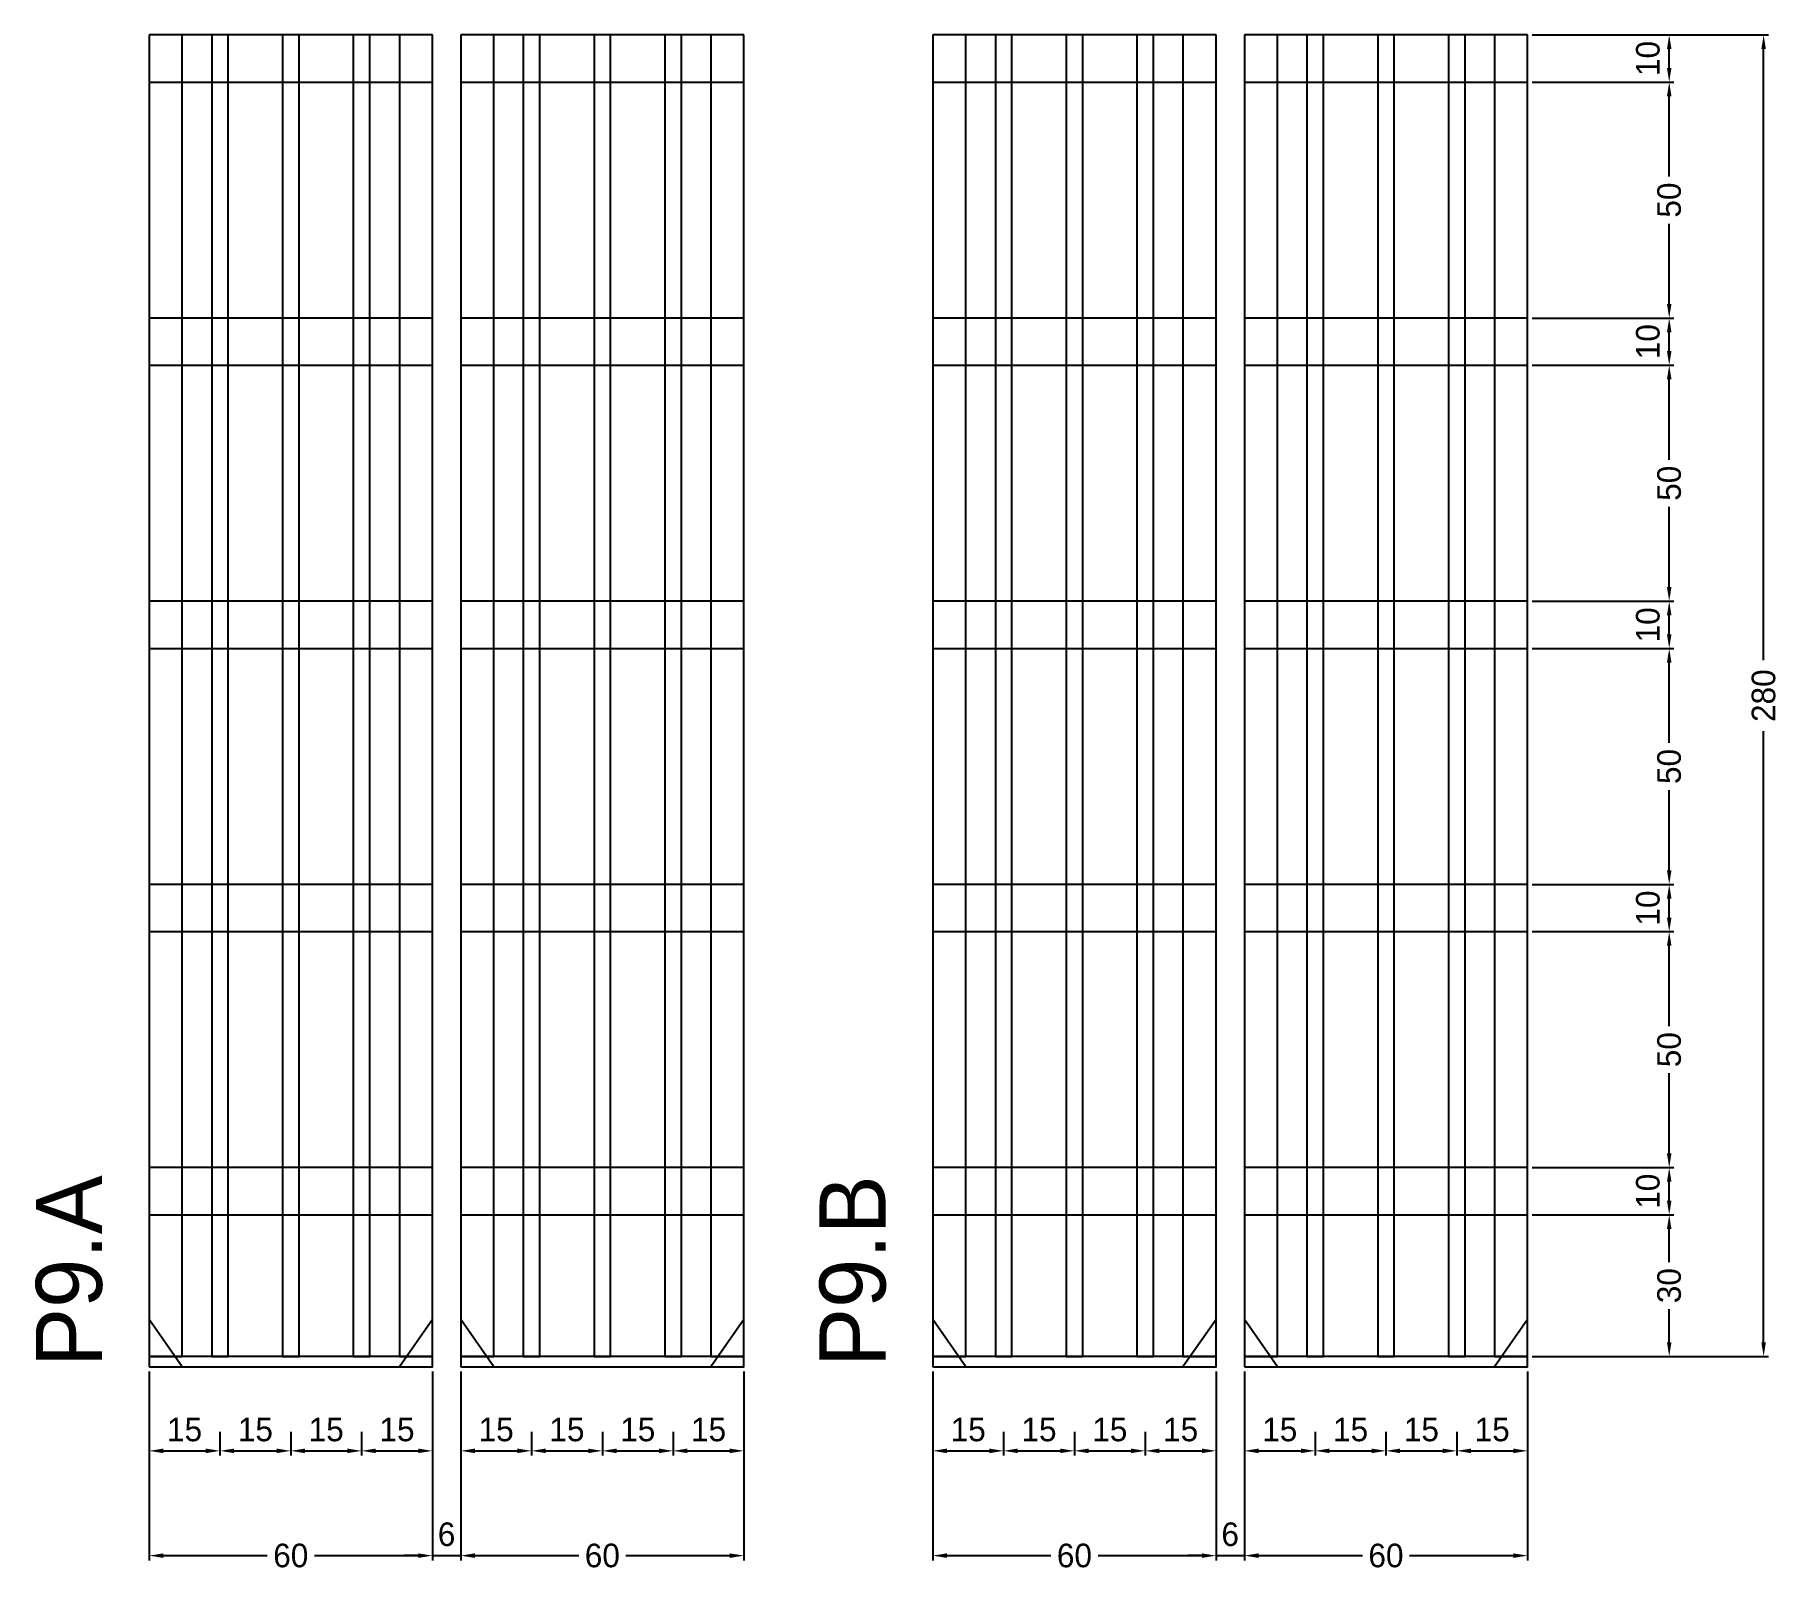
# Model space of a CAD drawing. Header units: centimetres. Extents: x -24 to 345, y -43 to 282.
import ezdxf

# ---------------------------------------------------------------- set-up
doc = ezdxf.new("R2010")
doc.units = ezdxf.units.CM
for name, color, linetype in [('COTA', 241, 'Continuous'), ('NOMENCLATURA', 7, 'Continuous'), ('SARR_2.2x10', 60, 'Continuous'), ('SARR_2.2x7', 40, 'Continuous'), ('SARR_3.5x7', 81, 'Continuous')]:
    doc.layers.add(name, color=color, linetype=linetype)
doc.dimstyles.new('PAINEL-NOVA', dxfattribs={"dimtxt": 5, "dimasz": 3, "dimexe": 1, "dimexo": 1, "dimgap": 1, "dimtad": 1, "dimcen": 2.5, "dimazin": 3, "dimtfac": 1, "dimtmove": 0, "dimatfit": 3})

# ---------------------------------------------------------------- blocks, each defined once
blk = doc.blocks.new('_CLOSEDFILLED')
at = {"color": 0, "linetype": 'BYBLOCK'}
blk.add_solid([(-1, 0.16), (0, 0), (-1, -0.16)], dxfattribs=at)
blk = doc.blocks.new('*D1')
for p, q in [((0, -13.8), (0, -18.8)), ((15, -13.8), (15, -18.8)), ((3, -17.8), (12, -17.8))]:
    blk.add_line(p, q)
at = {"layer": 'Defpoints'}
for p in [(0, -12.8), (15, -12.8), (0, -17.8)]:
    blk.add_point(p, dxfattribs=at)
at = {"layer": 'COTA', "xscale": 3, "yscale": 3, "rotation": 180}
blk.add_blockref('_CLOSEDFILLED', (0, -17.8), dxfattribs=at)
at = {"layer": 'COTA', "xscale": 3, "yscale": 3}
blk.add_blockref('_CLOSEDFILLED', (15, -17.8), dxfattribs=at)
at = {"layer": 'COTA', "insert": (7.5, -13.3), "char_height": 5, "attachment_point": 5}
blk.add_mtext('15', dxfattribs=at)
blk = doc.blocks.new('*D2')
for p, q in [((15, -13.8), (15, -18.8)), ((30, -13.8), (30, -18.8)), ((18, -17.8), (27, -17.8))]:
    blk.add_line(p, q)
at = {"layer": 'Defpoints'}
for p in [(15, -12.8), (30, -12.8), (15, -17.8)]:
    blk.add_point(p, dxfattribs=at)
at = {"layer": 'COTA', "xscale": 3, "yscale": 3, "rotation": 180}
blk.add_blockref('_CLOSEDFILLED', (15, -17.8), dxfattribs=at)
at = {"layer": 'COTA', "xscale": 3, "yscale": 3}
blk.add_blockref('_CLOSEDFILLED', (30, -17.8), dxfattribs=at)
at = {"layer": 'COTA', "insert": (22.5, -13.3), "char_height": 5, "attachment_point": 5}
blk.add_mtext('15', dxfattribs=at)
blk = doc.blocks.new('*D3')
for p, q in [((30, -13.8), (30, -18.8)), ((45, -13.8), (45, -18.8)), ((33, -17.8), (42, -17.8))]:
    blk.add_line(p, q)
at = {"layer": 'Defpoints'}
for p in [(30, -12.8), (45, -12.8), (30, -17.8)]:
    blk.add_point(p, dxfattribs=at)
at = {"layer": 'COTA', "xscale": 3, "yscale": 3, "rotation": 180}
blk.add_blockref('_CLOSEDFILLED', (30, -17.8), dxfattribs=at)
at = {"layer": 'COTA', "xscale": 3, "yscale": 3}
blk.add_blockref('_CLOSEDFILLED', (45, -17.8), dxfattribs=at)
at = {"layer": 'COTA', "insert": (37.5, -13.3), "char_height": 5, "attachment_point": 5}
blk.add_mtext('15', dxfattribs=at)
blk = doc.blocks.new('*D4')
for p, q in [((45, -13.8), (45, -18.8)), ((60, -13.8), (60, -18.8)), ((48, -17.8), (57, -17.8))]:
    blk.add_line(p, q)
at = {"layer": 'Defpoints'}
for p in [(45, -12.8), (60, -12.8), (45, -17.8)]:
    blk.add_point(p, dxfattribs=at)
at = {"layer": 'COTA', "xscale": 3, "yscale": 3, "rotation": 180}
blk.add_blockref('_CLOSEDFILLED', (45, -17.8), dxfattribs=at)
at = {"layer": 'COTA', "xscale": 3, "yscale": 3}
blk.add_blockref('_CLOSEDFILLED', (60, -17.8), dxfattribs=at)
at = {"layer": 'COTA', "insert": (52.5, -13.3), "char_height": 5, "attachment_point": 5}
blk.add_mtext('15', dxfattribs=at)
blk = doc.blocks.new('*D5')
for p, q in [((0, -1), (0, -41)), ((60, -1), (60, -41)), ((3, -40), (25, -40)), ((35, -40), (57, -40))]:
    blk.add_line(p, q)
at = {"layer": 'Defpoints'}
for p in [(0, 0), (60, 0), (0, -40)]:
    blk.add_point(p, dxfattribs=at)
at = {"layer": 'COTA', "xscale": 3, "yscale": 3, "rotation": 180}
blk.add_blockref('_CLOSEDFILLED', (0, -40), dxfattribs=at)
at = {"layer": 'COTA', "xscale": 3, "yscale": 3}
blk.add_blockref('_CLOSEDFILLED', (60, -40), dxfattribs=at)
at = {"layer": 'COTA', "insert": (30, -40), "char_height": 5, "attachment_point": 5}
blk.add_mtext('60', dxfattribs=at)
blk = doc.blocks.new('*D6')
for p, q in [((60, -1), (60, -41)), ((66, -1), (66, -41)), ((57, -40), (54, -40)), ((60, -40), (66, -40)), ((69, -40), (72, -40))]:
    blk.add_line(p, q)
at = {"layer": 'Defpoints'}
for p in [(60, 0), (66, 0), (60, -40)]:
    blk.add_point(p, dxfattribs=at)
at = {"layer": 'COTA', "xscale": 3, "yscale": 3}
blk.add_blockref('_CLOSEDFILLED', (60, -40), dxfattribs=at)
at = {"layer": 'COTA', "xscale": 3, "yscale": 3, "rotation": 180}
blk.add_blockref('_CLOSEDFILLED', (66, -40), dxfattribs=at)
at = {"layer": 'COTA', "insert": (63, -35.5), "char_height": 5, "attachment_point": 5}
blk.add_mtext('6', dxfattribs=at)
blk = doc.blocks.new('GRA-E')
at = {"layer": 'SARR_2.2x7'}
blk.add_lwpolyline([(0, 0), (7, 0), (0, 10)], close=True, dxfattribs=at)
blk = doc.blocks.new('GRA-D')
at = {"layer": 'SARR_2.2x7'}
blk.add_lwpolyline([(0, 0), (7, 0), (7, 10)], close=True, dxfattribs=at)
blk = doc.blocks.new('*D7')
for p, q in [((66, -13.8), (66, -18.8)), ((81, -13.8), (81, -18.8)), ((69, -17.8), (78, -17.8))]:
    blk.add_line(p, q)
at = {"layer": 'Defpoints'}
for p in [(66, -12.8), (81, -12.8), (66, -17.8)]:
    blk.add_point(p, dxfattribs=at)
at = {"layer": 'COTA', "xscale": 3, "yscale": 3, "rotation": 180}
blk.add_blockref('_CLOSEDFILLED', (66, -17.8), dxfattribs=at)
at = {"layer": 'COTA', "xscale": 3, "yscale": 3}
blk.add_blockref('_CLOSEDFILLED', (81, -17.8), dxfattribs=at)
at = {"layer": 'COTA', "insert": (73.5, -13.3), "char_height": 5, "attachment_point": 5}
blk.add_mtext('15', dxfattribs=at)
blk = doc.blocks.new('*D8')
for p, q in [((81, -13.8), (81, -18.8)), ((96, -13.8), (96, -18.8)), ((84, -17.8), (93, -17.8))]:
    blk.add_line(p, q)
at = {"layer": 'Defpoints'}
for p in [(81, -12.8), (96, -12.8), (81, -17.8)]:
    blk.add_point(p, dxfattribs=at)
at = {"layer": 'COTA', "xscale": 3, "yscale": 3, "rotation": 180}
blk.add_blockref('_CLOSEDFILLED', (81, -17.8), dxfattribs=at)
at = {"layer": 'COTA', "xscale": 3, "yscale": 3}
blk.add_blockref('_CLOSEDFILLED', (96, -17.8), dxfattribs=at)
at = {"layer": 'COTA', "insert": (88.5, -13.3), "char_height": 5, "attachment_point": 5}
blk.add_mtext('15', dxfattribs=at)
blk = doc.blocks.new('*D9')
for p, q in [((96, -13.8), (96, -18.8)), ((111, -13.8), (111, -18.8)), ((99, -17.8), (108, -17.8))]:
    blk.add_line(p, q)
at = {"layer": 'Defpoints'}
for p in [(96, -12.8), (111, -12.8), (96, -17.8)]:
    blk.add_point(p, dxfattribs=at)
at = {"layer": 'COTA', "xscale": 3, "yscale": 3, "rotation": 180}
blk.add_blockref('_CLOSEDFILLED', (96, -17.8), dxfattribs=at)
at = {"layer": 'COTA', "xscale": 3, "yscale": 3}
blk.add_blockref('_CLOSEDFILLED', (111, -17.8), dxfattribs=at)
at = {"layer": 'COTA', "insert": (103.5, -13.3), "char_height": 5, "attachment_point": 5}
blk.add_mtext('15', dxfattribs=at)
blk = doc.blocks.new('*D10')
for p, q in [((111, -13.8), (111, -18.8)), ((126, -13.8), (126, -18.8)), ((114, -17.8), (123, -17.8))]:
    blk.add_line(p, q)
at = {"layer": 'Defpoints'}
for p in [(111, -12.8), (126, -12.8), (111, -17.8)]:
    blk.add_point(p, dxfattribs=at)
at = {"layer": 'COTA', "xscale": 3, "yscale": 3, "rotation": 180}
blk.add_blockref('_CLOSEDFILLED', (111, -17.8), dxfattribs=at)
at = {"layer": 'COTA', "xscale": 3, "yscale": 3}
blk.add_blockref('_CLOSEDFILLED', (126, -17.8), dxfattribs=at)
at = {"layer": 'COTA', "insert": (118.5, -13.3), "char_height": 5, "attachment_point": 5}
blk.add_mtext('15', dxfattribs=at)
blk = doc.blocks.new('*D11')
for p, q in [((66, -1), (66, -41)), ((126, -1), (126, -41)), ((69, -40), (91, -40)), ((101, -40), (123, -40))]:
    blk.add_line(p, q)
at = {"layer": 'Defpoints'}
for p in [(66, 0), (126, 0), (66, -40)]:
    blk.add_point(p, dxfattribs=at)
at = {"layer": 'COTA', "xscale": 3, "yscale": 3, "rotation": 180}
blk.add_blockref('_CLOSEDFILLED', (66, -40), dxfattribs=at)
at = {"layer": 'COTA', "xscale": 3, "yscale": 3}
blk.add_blockref('_CLOSEDFILLED', (126, -40), dxfattribs=at)
at = {"layer": 'COTA', "insert": (96, -40), "char_height": 5, "attachment_point": 5}
blk.add_mtext('60', dxfattribs=at)
blk = doc.blocks.new('*D12')
for p, q in [((166, -13.8), (166, -18.8)), ((181, -13.8), (181, -18.8)), ((169, -17.8), (178, -17.8))]:
    blk.add_line(p, q)
at = {"layer": 'Defpoints'}
for p in [(166, -12.8), (181, -12.8), (166, -17.8)]:
    blk.add_point(p, dxfattribs=at)
at = {"layer": 'COTA', "xscale": 3, "yscale": 3, "rotation": 180}
blk.add_blockref('_CLOSEDFILLED', (166, -17.8), dxfattribs=at)
at = {"layer": 'COTA', "xscale": 3, "yscale": 3}
blk.add_blockref('_CLOSEDFILLED', (181, -17.8), dxfattribs=at)
at = {"layer": 'COTA', "insert": (173.5, -13.3), "char_height": 5, "attachment_point": 5}
blk.add_mtext('15', dxfattribs=at)
blk = doc.blocks.new('*D13')
for p, q in [((181, -13.8), (181, -18.8)), ((196, -13.8), (196, -18.8)), ((184, -17.8), (193, -17.8))]:
    blk.add_line(p, q)
at = {"layer": 'Defpoints'}
for p in [(181, -12.8), (196, -12.8), (181, -17.8)]:
    blk.add_point(p, dxfattribs=at)
at = {"layer": 'COTA', "xscale": 3, "yscale": 3, "rotation": 180}
blk.add_blockref('_CLOSEDFILLED', (181, -17.8), dxfattribs=at)
at = {"layer": 'COTA', "xscale": 3, "yscale": 3}
blk.add_blockref('_CLOSEDFILLED', (196, -17.8), dxfattribs=at)
at = {"layer": 'COTA', "insert": (188.5, -13.3), "char_height": 5, "attachment_point": 5}
blk.add_mtext('15', dxfattribs=at)
blk = doc.blocks.new('*D14')
for p, q in [((196, -13.8), (196, -18.8)), ((211, -13.8), (211, -18.8)), ((199, -17.8), (208, -17.8))]:
    blk.add_line(p, q)
at = {"layer": 'Defpoints'}
for p in [(196, -12.8), (211, -12.8), (196, -17.8)]:
    blk.add_point(p, dxfattribs=at)
at = {"layer": 'COTA', "xscale": 3, "yscale": 3, "rotation": 180}
blk.add_blockref('_CLOSEDFILLED', (196, -17.8), dxfattribs=at)
at = {"layer": 'COTA', "xscale": 3, "yscale": 3}
blk.add_blockref('_CLOSEDFILLED', (211, -17.8), dxfattribs=at)
at = {"layer": 'COTA', "insert": (203.5, -13.3), "char_height": 5, "attachment_point": 5}
blk.add_mtext('15', dxfattribs=at)
blk = doc.blocks.new('*D15')
for p, q in [((211, -13.8), (211, -18.8)), ((226, -13.8), (226, -18.8)), ((214, -17.8), (223, -17.8))]:
    blk.add_line(p, q)
at = {"layer": 'Defpoints'}
for p in [(211, -12.8), (226, -12.8), (211, -17.8)]:
    blk.add_point(p, dxfattribs=at)
at = {"layer": 'COTA', "xscale": 3, "yscale": 3, "rotation": 180}
blk.add_blockref('_CLOSEDFILLED', (211, -17.8), dxfattribs=at)
at = {"layer": 'COTA', "xscale": 3, "yscale": 3}
blk.add_blockref('_CLOSEDFILLED', (226, -17.8), dxfattribs=at)
at = {"layer": 'COTA', "insert": (218.5, -13.3), "char_height": 5, "attachment_point": 5}
blk.add_mtext('15', dxfattribs=at)
blk = doc.blocks.new('*D16')
for p, q in [((166, -1), (166, -41)), ((226, -1), (226, -41)), ((169, -40), (191, -40)), ((201, -40), (223, -40))]:
    blk.add_line(p, q)
at = {"layer": 'Defpoints'}
for p in [(166, 0), (226, 0), (166, -40)]:
    blk.add_point(p, dxfattribs=at)
at = {"layer": 'COTA', "xscale": 3, "yscale": 3, "rotation": 180}
blk.add_blockref('_CLOSEDFILLED', (166, -40), dxfattribs=at)
at = {"layer": 'COTA', "xscale": 3, "yscale": 3}
blk.add_blockref('_CLOSEDFILLED', (226, -40), dxfattribs=at)
at = {"layer": 'COTA', "insert": (196, -40), "char_height": 5, "attachment_point": 5}
blk.add_mtext('60', dxfattribs=at)
blk = doc.blocks.new('*D17')
for p, q in [((226, -1), (226, -41)), ((232, -1), (232, -41)), ((223, -40), (220, -40)), ((226, -40), (232, -40)), ((235, -40), (238, -40))]:
    blk.add_line(p, q)
at = {"layer": 'Defpoints'}
for p in [(226, 0), (232, 0), (226, -40)]:
    blk.add_point(p, dxfattribs=at)
at = {"layer": 'COTA', "xscale": 3, "yscale": 3}
blk.add_blockref('_CLOSEDFILLED', (226, -40), dxfattribs=at)
at = {"layer": 'COTA', "xscale": 3, "yscale": 3, "rotation": 180}
blk.add_blockref('_CLOSEDFILLED', (232, -40), dxfattribs=at)
at = {"layer": 'COTA', "insert": (229, -35.5), "char_height": 5, "attachment_point": 5}
blk.add_mtext('6', dxfattribs=at)
blk = doc.blocks.new('*D18')
for p, q in [((232, -13.8), (232, -18.8)), ((247, -13.8), (247, -18.8)), ((235, -17.8), (244, -17.8))]:
    blk.add_line(p, q)
at = {"layer": 'Defpoints'}
for p in [(232, -12.8), (247, -12.8), (232, -17.8)]:
    blk.add_point(p, dxfattribs=at)
at = {"layer": 'COTA', "xscale": 3, "yscale": 3, "rotation": 180}
blk.add_blockref('_CLOSEDFILLED', (232, -17.8), dxfattribs=at)
at = {"layer": 'COTA', "xscale": 3, "yscale": 3}
blk.add_blockref('_CLOSEDFILLED', (247, -17.8), dxfattribs=at)
at = {"layer": 'COTA', "insert": (239.5, -13.3), "char_height": 5, "attachment_point": 5}
blk.add_mtext('15', dxfattribs=at)
blk = doc.blocks.new('*D19')
for p, q in [((247, -13.8), (247, -18.8)), ((262, -13.8), (262, -18.8)), ((250, -17.8), (259, -17.8))]:
    blk.add_line(p, q)
at = {"layer": 'Defpoints'}
for p in [(247, -12.8), (262, -12.8), (247, -17.8)]:
    blk.add_point(p, dxfattribs=at)
at = {"layer": 'COTA', "xscale": 3, "yscale": 3, "rotation": 180}
blk.add_blockref('_CLOSEDFILLED', (247, -17.8), dxfattribs=at)
at = {"layer": 'COTA', "xscale": 3, "yscale": 3}
blk.add_blockref('_CLOSEDFILLED', (262, -17.8), dxfattribs=at)
at = {"layer": 'COTA', "insert": (254.5, -13.3), "char_height": 5, "attachment_point": 5}
blk.add_mtext('15', dxfattribs=at)
blk = doc.blocks.new('*D20')
for p, q in [((262, -13.8), (262, -18.8)), ((277, -13.8), (277, -18.8)), ((265, -17.8), (274, -17.8))]:
    blk.add_line(p, q)
at = {"layer": 'Defpoints'}
for p in [(262, -12.8), (277, -12.8), (262, -17.8)]:
    blk.add_point(p, dxfattribs=at)
at = {"layer": 'COTA', "xscale": 3, "yscale": 3, "rotation": 180}
blk.add_blockref('_CLOSEDFILLED', (262, -17.8), dxfattribs=at)
at = {"layer": 'COTA', "xscale": 3, "yscale": 3}
blk.add_blockref('_CLOSEDFILLED', (277, -17.8), dxfattribs=at)
at = {"layer": 'COTA', "insert": (269.5, -13.3), "char_height": 5, "attachment_point": 5}
blk.add_mtext('15', dxfattribs=at)
blk = doc.blocks.new('*D21')
for p, q in [((277, -13.8), (277, -18.8)), ((292, -13.8), (292, -18.8)), ((280, -17.8), (289, -17.8))]:
    blk.add_line(p, q)
at = {"layer": 'Defpoints'}
for p in [(277, -12.8), (292, -12.8), (277, -17.8)]:
    blk.add_point(p, dxfattribs=at)
at = {"layer": 'COTA', "xscale": 3, "yscale": 3, "rotation": 180}
blk.add_blockref('_CLOSEDFILLED', (277, -17.8), dxfattribs=at)
at = {"layer": 'COTA', "xscale": 3, "yscale": 3}
blk.add_blockref('_CLOSEDFILLED', (292, -17.8), dxfattribs=at)
at = {"layer": 'COTA', "insert": (284.5, -13.3), "char_height": 5, "attachment_point": 5}
blk.add_mtext('15', dxfattribs=at)
blk = doc.blocks.new('*D22')
for p, q in [((232, -1), (232, -41)), ((292, -1), (292, -41)), ((235, -40), (257, -40)), ((267, -40), (289, -40))]:
    blk.add_line(p, q)
at = {"layer": 'Defpoints'}
for p in [(232, 0), (292, 0), (232, -40)]:
    blk.add_point(p, dxfattribs=at)
at = {"layer": 'COTA', "xscale": 3, "yscale": 3, "rotation": 180}
blk.add_blockref('_CLOSEDFILLED', (232, -40), dxfattribs=at)
at = {"layer": 'COTA', "xscale": 3, "yscale": 3}
blk.add_blockref('_CLOSEDFILLED', (292, -40), dxfattribs=at)
at = {"layer": 'COTA', "insert": (262, -40), "char_height": 5, "attachment_point": 5}
blk.add_mtext('60', dxfattribs=at)
blk = doc.blocks.new('*D23')
for p, q in [((293, 282.2), (343, 282.2)), ((342, 149.7), (342, 279.2)), ((342, 5.2), (342, 134.7)), ((293, 2.2), (343, 2.2))]:
    blk.add_line(p, q)
at = {"layer": 'Defpoints'}
for p in [(292, 282.2), (292, 2.2), (342, 2.2)]:
    blk.add_point(p, dxfattribs=at)
at = {"layer": 'COTA', "xscale": 3, "yscale": 3}
for p, rotation in [((342, 282.2), 90), ((342, 2.2), 270)]:
    blk.add_blockref('_CLOSEDFILLED', p, dxfattribs=dict(at, rotation=rotation))
at = {"layer": 'COTA', "insert": (342, 142.2), "char_height": 5, "attachment_point": 5, "rotation": 90}
blk.add_mtext('280', dxfattribs=at)
blk = doc.blocks.new('*D24')
for p, q in [((293, 32.2), (323, 32.2)), ((322, 22.2), (322, 29.2)), ((322, 5.2), (322, 12.2)), ((293, 2.2), (323, 2.2))]:
    blk.add_line(p, q)
at = {"layer": 'Defpoints'}
for p in [(292, 32.2), (292, 2.2), (322, 2.2)]:
    blk.add_point(p, dxfattribs=at)
at = {"layer": 'COTA', "xscale": 3, "yscale": 3}
for p, rotation in [((322, 32.2), 90), ((322, 2.2), 270)]:
    blk.add_blockref('_CLOSEDFILLED', p, dxfattribs=dict(at, rotation=rotation))
at = {"layer": 'COTA', "insert": (322, 17.2), "char_height": 5, "attachment_point": 5, "rotation": 90}
blk.add_mtext('30', dxfattribs=at)
blk = doc.blocks.new('*D25')
for p, q in [((293, 42.2), (323, 42.2)), ((322, 35.2), (322, 39.2)), ((293, 32.2), (323, 32.2))]:
    blk.add_line(p, q)
at = {"layer": 'Defpoints'}
for p in [(292, 42.2), (292, 32.2), (322, 32.2)]:
    blk.add_point(p, dxfattribs=at)
at = {"layer": 'COTA', "xscale": 3, "yscale": 3}
for p, rotation in [((322, 42.2), 90), ((322, 32.2), 270)]:
    blk.add_blockref('_CLOSEDFILLED', p, dxfattribs=dict(at, rotation=rotation))
at = {"layer": 'COTA', "insert": (317.5, 37.2), "char_height": 5, "attachment_point": 5, "rotation": 90}
blk.add_mtext('10', dxfattribs=at)
blk = doc.blocks.new('*D26')
for p, q in [((293, 92.2), (323, 92.2)), ((322, 72.2), (322, 89.2)), ((322, 45.2), (322, 62.2)), ((293, 42.2), (323, 42.2))]:
    blk.add_line(p, q)
at = {"layer": 'Defpoints'}
for p in [(292, 92.2), (292, 42.2), (322, 42.2)]:
    blk.add_point(p, dxfattribs=at)
at = {"layer": 'COTA', "xscale": 3, "yscale": 3}
for p, rotation in [((322, 92.2), 90), ((322, 42.2), 270)]:
    blk.add_blockref('_CLOSEDFILLED', p, dxfattribs=dict(at, rotation=rotation))
at = {"layer": 'COTA', "insert": (322, 67.2), "char_height": 5, "attachment_point": 5, "rotation": 90}
blk.add_mtext('50', dxfattribs=at)
blk = doc.blocks.new('*D27')
for p, q in [((293, 102.2), (323, 102.2)), ((322, 95.2), (322, 99.2)), ((293, 92.2), (323, 92.2))]:
    blk.add_line(p, q)
at = {"layer": 'Defpoints'}
for p in [(292, 102.2), (292, 92.2), (322, 92.2)]:
    blk.add_point(p, dxfattribs=at)
at = {"layer": 'COTA', "xscale": 3, "yscale": 3}
for p, rotation in [((322, 102.2), 90), ((322, 92.2), 270)]:
    blk.add_blockref('_CLOSEDFILLED', p, dxfattribs=dict(at, rotation=rotation))
at = {"layer": 'COTA', "insert": (317.5, 97.2), "char_height": 5, "attachment_point": 5, "rotation": 90}
blk.add_mtext('10', dxfattribs=at)
blk = doc.blocks.new('*D28')
for p, q in [((293, 152.2), (323, 152.2)), ((322, 132.2), (322, 149.2)), ((322, 105.2), (322, 122.2)), ((293, 102.2), (323, 102.2))]:
    blk.add_line(p, q)
at = {"layer": 'Defpoints'}
for p in [(292, 152.2), (292, 102.2), (322, 102.2)]:
    blk.add_point(p, dxfattribs=at)
at = {"layer": 'COTA', "xscale": 3, "yscale": 3}
for p, rotation in [((322, 152.2), 90), ((322, 102.2), 270)]:
    blk.add_blockref('_CLOSEDFILLED', p, dxfattribs=dict(at, rotation=rotation))
at = {"layer": 'COTA', "insert": (322, 127.2), "char_height": 5, "attachment_point": 5, "rotation": 90}
blk.add_mtext('50', dxfattribs=at)
blk = doc.blocks.new('*D29')
for p, q in [((293, 162.2), (323, 162.2)), ((322, 155.2), (322, 159.2)), ((293, 152.2), (323, 152.2))]:
    blk.add_line(p, q)
at = {"layer": 'Defpoints'}
for p in [(292, 162.2), (292, 152.2), (322, 152.2)]:
    blk.add_point(p, dxfattribs=at)
at = {"layer": 'COTA', "xscale": 3, "yscale": 3}
for p, rotation in [((322, 162.2), 90), ((322, 152.2), 270)]:
    blk.add_blockref('_CLOSEDFILLED', p, dxfattribs=dict(at, rotation=rotation))
at = {"layer": 'COTA', "insert": (317.5, 157.2), "char_height": 5, "attachment_point": 5, "rotation": 90}
blk.add_mtext('10', dxfattribs=at)
blk = doc.blocks.new('*D30')
for p, q in [((293, 212.2), (323, 212.2)), ((322, 192.2), (322, 209.2)), ((322, 165.2), (322, 182.2)), ((293, 162.2), (323, 162.2))]:
    blk.add_line(p, q)
at = {"layer": 'Defpoints'}
for p in [(292, 212.2), (292, 162.2), (322, 162.2)]:
    blk.add_point(p, dxfattribs=at)
at = {"layer": 'COTA', "xscale": 3, "yscale": 3}
for p, rotation in [((322, 212.2), 90), ((322, 162.2), 270)]:
    blk.add_blockref('_CLOSEDFILLED', p, dxfattribs=dict(at, rotation=rotation))
at = {"layer": 'COTA', "insert": (322, 187.2), "char_height": 5, "attachment_point": 5, "rotation": 90}
blk.add_mtext('50', dxfattribs=at)
blk = doc.blocks.new('*D31')
for p, q in [((293, 222.2), (323, 222.2)), ((322, 215.2), (322, 219.2)), ((293, 212.2), (323, 212.2))]:
    blk.add_line(p, q)
at = {"layer": 'Defpoints'}
for p in [(292, 222.2), (292, 212.2), (322, 212.2)]:
    blk.add_point(p, dxfattribs=at)
at = {"layer": 'COTA', "xscale": 3, "yscale": 3}
for p, rotation in [((322, 222.2), 90), ((322, 212.2), 270)]:
    blk.add_blockref('_CLOSEDFILLED', p, dxfattribs=dict(at, rotation=rotation))
at = {"layer": 'COTA', "insert": (317.5, 217.2), "char_height": 5, "attachment_point": 5, "rotation": 90}
blk.add_mtext('10', dxfattribs=at)
blk = doc.blocks.new('*D32')
for p, q in [((293, 272.2), (323, 272.2)), ((322, 252.2), (322, 269.2)), ((322, 225.2), (322, 242.2)), ((293, 222.2), (323, 222.2))]:
    blk.add_line(p, q)
at = {"layer": 'Defpoints'}
for p in [(292, 272.2), (292, 222.2), (322, 222.2)]:
    blk.add_point(p, dxfattribs=at)
at = {"layer": 'COTA', "xscale": 3, "yscale": 3}
for p, rotation in [((322, 272.2), 90), ((322, 222.2), 270)]:
    blk.add_blockref('_CLOSEDFILLED', p, dxfattribs=dict(at, rotation=rotation))
at = {"layer": 'COTA', "insert": (322, 247.2), "char_height": 5, "attachment_point": 5, "rotation": 90}
blk.add_mtext('50', dxfattribs=at)
blk = doc.blocks.new('*D33')
for p, q in [((293, 282.2), (323, 282.2)), ((322, 275.2), (322, 279.2)), ((293, 272.2), (323, 272.2))]:
    blk.add_line(p, q)
at = {"layer": 'Defpoints'}
for p in [(292, 282.2), (292, 272.2), (322, 272.2)]:
    blk.add_point(p, dxfattribs=at)
at = {"layer": 'COTA', "xscale": 3, "yscale": 3}
for p, rotation in [((322, 282.2), 90), ((322, 272.2), 270)]:
    blk.add_blockref('_CLOSEDFILLED', p, dxfattribs=dict(at, rotation=rotation))
at = {"layer": 'COTA', "insert": (317.5, 277.2), "char_height": 5, "attachment_point": 5, "rotation": 90}
blk.add_mtext('10', dxfattribs=at)

msp = doc.modelspace()

# ---------------------------------------------------------------- linework, layer by layer
at = {"layer": 'SARR_2.2x10'}
for p, q in [((60, 282.2), (0, 282.2)), ((0, 282.2), (0, 272.2)), ((60, 272.2), (60, 282.2)), ((126, 282.2), (66, 282.2)), ((66, 282.2), (66, 272.2)), ((126, 272.2), (126, 282.2)), ((226, 282.2), (166, 282.2)), ((166, 282.2), (166, 272.2)), ((226, 272.2), (226, 282.2)), ((292, 282.2), (232, 282.2)), ((232, 282.2), (232, 272.2)), ((292, 272.2), (292, 282.2)), ((0, 272.2), (60, 272.2)), ((66, 272.2), (126, 272.2)), ((166, 272.2), (226, 272.2)), ((232, 272.2), (292, 272.2)), ((60, 222.2), (0, 222.2)), ((0, 222.2), (0, 212.2)), ((60, 212.2), (60, 222.2)), ((126, 222.2), (66, 222.2)), ((66, 222.2), (66, 212.2)), ((126, 212.2), (126, 222.2)), ((226, 222.2), (166, 222.2)), ((166, 222.2), (166, 212.2)), ((226, 212.2), (226, 222.2)), ((292, 222.2), (232, 222.2)), ((232, 222.2), (232, 212.2)), ((292, 212.2), (292, 222.2)), ((0, 212.2), (60, 212.2)), ((66, 212.2), (126, 212.2)), ((166, 212.2), (226, 212.2)), ((232, 212.2), (292, 212.2)), ((60, 162.2), (0, 162.2)), ((0, 162.2), (0, 152.2)), ((60, 152.2), (60, 162.2)), ((126, 162.2), (66, 162.2)), ((66, 162.2), (66, 152.2)), ((126, 152.2), (126, 162.2)), ((226, 162.2), (166, 162.2)), ((166, 162.2), (166, 152.2)), ((226, 152.2), (226, 162.2)), ((292, 162.2), (232, 162.2)), ((232, 162.2), (232, 152.2)), ((292, 152.2), (292, 162.2)), ((0, 152.2), (60, 152.2)), ((66, 152.2), (126, 152.2)), ((166, 152.2), (226, 152.2)), ((232, 152.2), (292, 152.2)), ((60, 102.2), (0, 102.2)), ((0, 102.2), (0, 92.2)), ((60, 92.2), (60, 102.2)), ((126, 102.2), (66, 102.2)), ((66, 102.2), (66, 92.2)), ((126, 92.2), (126, 102.2)), ((226, 102.2), (166, 102.2)), ((166, 102.2), (166, 92.2)), ((226, 92.2), (226, 102.2)), ((292, 102.2), (232, 102.2)), ((232, 102.2), (232, 92.2)), ((292, 92.2), (292, 102.2)), ((0, 92.2), (60, 92.2)), ((66, 92.2), (126, 92.2)), ((166, 92.2), (226, 92.2)), ((232, 92.2), (292, 92.2)), ((60, 42.2), (0, 42.2)), ((0, 42.2), (0, 32.2)), ((60, 32.2), (60, 42.2)), ((126, 42.2), (66, 42.2)), ((66, 42.2), (66, 32.2)), ((126, 32.2), (126, 42.2)), ((226, 42.2), (166, 42.2)), ((166, 42.2), (166, 32.2)), ((226, 32.2), (226, 42.2)), ((292, 42.2), (232, 42.2)), ((232, 42.2), (232, 32.2)), ((292, 32.2), (292, 42.2)), ((0, 32.2), (60, 32.2)), ((66, 32.2), (126, 32.2)), ((166, 32.2), (226, 32.2)), ((232, 32.2), (292, 32.2))]:
    msp.add_line(p, q, dxfattribs=at)
at = {"layer": 'SARR_2.2x7'}
for p, q in [((7, 282.2), (0, 282.2)), ((0, 282.2), (0, 2.2)), ((7, 2.2), (7, 282.2)), ((60, 282.2), (53, 282.2)), ((53, 282.2), (53, 2.2)), ((60, 2.2), (60, 282.2)), ((73, 282.2), (66, 282.2)), ((66, 282.2), (66, 2.2)), ((73, 2.2), (73, 282.2)), ((126, 282.2), (119, 282.2)), ((119, 282.2), (119, 2.2)), ((126, 2.2), (126, 282.2)), ((173, 282.2), (166, 282.2)), ((166, 282.2), (166, 2.2)), ((173, 2.2), (173, 282.2)), ((226, 282.2), (219, 282.2)), ((219, 282.2), (219, 2.2)), ((226, 2.2), (226, 282.2)), ((239, 282.2), (232, 282.2)), ((232, 282.2), (232, 2.2)), ((239, 2.2), (239, 282.2)), ((292, 282.2), (285, 282.2)), ((285, 282.2), (285, 2.2)), ((292, 2.2), (292, 282.2)), ((60, 2.2), (0, 2.2)), ((0, 2.2), (0, 0)), ((0, 2.2), (7, 2.2)), ((0, 0), (60, 0)), ((53, 2.2), (60, 2.2)), ((60, 0), (60, 2.2)), ((126, 2.2), (66, 2.2)), ((66, 2.2), (66, 0)), ((66, 2.2), (73, 2.2)), ((66, 0), (126, 0)), ((119, 2.2), (126, 2.2)), ((126, 0), (126, 2.2)), ((226, 2.2), (166, 2.2)), ((166, 2.2), (166, 0)), ((166, 2.2), (173, 2.2)), ((166, 0), (226, 0)), ((219, 2.2), (226, 2.2)), ((226, 0), (226, 2.2)), ((292, 2.2), (232, 2.2)), ((232, 2.2), (232, 0)), ((232, 2.2), (239, 2.2)), ((232, 0), (292, 0)), ((285, 2.2), (292, 2.2)), ((292, 0), (292, 2.2))]:
    msp.add_line(p, q, dxfattribs=at)
at = {"layer": 'SARR_3.5x7'}
for p, q in [((16.75, 282.2), (13.25, 282.2)), ((13.25, 282.2), (13.25, 2.2)), ((16.75, 2.2), (16.75, 282.2)), ((31.75, 282.2), (28.25, 282.2)), ((28.25, 282.2), (28.25, 2.2)), ((31.75, 2.2), (31.75, 282.2)), ((46.75, 282.2), (43.25, 282.2)), ((43.25, 282.2), (43.25, 2.2)), ((46.75, 2.2), (46.75, 282.2)), ((82.75, 282.2), (79.25, 282.2)), ((79.25, 282.2), (79.25, 2.2)), ((82.75, 2.2), (82.75, 282.2)), ((97.75, 282.2), (94.25, 282.2)), ((94.25, 282.2), (94.25, 2.2)), ((97.75, 2.2), (97.75, 282.2)), ((112.75, 282.2), (109.25, 282.2)), ((109.25, 282.2), (109.25, 2.2)), ((112.75, 2.2), (112.75, 282.2)), ((182.75, 282.2), (179.25, 282.2)), ((179.25, 282.2), (179.25, 2.2)), ((182.75, 2.2), (182.75, 282.2)), ((197.75, 282.2), (194.25, 282.2)), ((194.25, 282.2), (194.25, 2.2)), ((197.75, 2.2), (197.75, 282.2)), ((212.75, 282.2), (209.25, 282.2)), ((209.25, 282.2), (209.25, 2.2)), ((212.75, 2.2), (212.75, 282.2)), ((248.75, 282.2), (245.25, 282.2)), ((245.25, 282.2), (245.25, 2.2)), ((248.75, 2.2), (248.75, 282.2)), ((263.75, 282.2), (260.25, 282.2)), ((260.25, 282.2), (260.25, 2.2)), ((263.75, 2.2), (263.75, 282.2)), ((278.75, 282.2), (275.25, 282.2)), ((275.25, 282.2), (275.25, 2.2)), ((278.75, 2.2), (278.75, 282.2)), ((13.25, 2.2), (16.75, 2.2)), ((28.25, 2.2), (31.75, 2.2)), ((43.25, 2.2), (46.75, 2.2)), ((79.25, 2.2), (82.75, 2.2)), ((94.25, 2.2), (97.75, 2.2)), ((109.25, 2.2), (112.75, 2.2)), ((179.25, 2.2), (182.75, 2.2)), ((194.25, 2.2), (197.75, 2.2)), ((209.25, 2.2), (212.75, 2.2)), ((245.25, 2.2), (248.75, 2.2)), ((260.25, 2.2), (263.75, 2.2)), ((275.25, 2.2), (278.75, 2.2))]:
    msp.add_line(p, q, dxfattribs=at)

# ---------------------------------------------------------------- block references
at = {"layer": 'SARR_2.2x7'}
for name, p in [('GRA-E', (0, 0)), ('GRA-D', (53, 0)), ('GRA-E', (66, 0)), ('GRA-D', (119, 0)), ('GRA-E', (166, 0)), ('GRA-D', (219, 0)), ('GRA-E', (232, 0)), ('GRA-D', (285, 0))]:
    msp.add_blockref(name, p, dxfattribs=at)

# ---------------------------------------------------------------- texts
at = {"layer": 'NOMENCLATURA'}
for s, p in [('P9.A', (-10, 0)), ('P9.B', (156, 0))]:
    msp.add_text(s, height=14, rotation=90, dxfattribs=at).set_placement(p)

# ---------------------------------------------------------------- dimensions: what is measured, and where the dimension line sits
at = {"layer": 'COTA'}
for base, p1, p2, picture, middle in [((342, 2.2), (292, 2.2), (292, 282.2), '*D23', (342, 142.2)), ((322, 272.2), (292, 272.2), (292, 282.2), '*D33', (317.5, 277.2)), ((322, 222.2), (292, 222.2), (292, 272.2), '*D32', (322, 247.2)), ((322, 212.2), (292, 212.2), (292, 222.2), '*D31', (317.5, 217.2)), ((322, 162.2), (292, 162.2), (292, 212.2), '*D30', (322, 187.2)), ((322, 152.2), (292, 152.2), (292, 162.2), '*D29', (317.5, 157.2)), ((322, 102.2), (292, 102.2), (292, 152.2), '*D28', (322, 127.2)), ((322, 92.2), (292, 92.2), (292, 102.2), '*D27', (317.5, 97.2)), ((322, 42.2), (292, 42.2), (292, 92.2), '*D26', (322, 67.2)), ((322, 32.2), (292, 32.2), (292, 42.2), '*D25', (317.5, 37.2)), ((322, 2.2), (292, 2.2), (292, 32.2), '*D24', (322, 17.2))]:
    dim = msp.add_linear_dim(base=base, p1=p1, p2=p2, angle=90, dimstyle='PAINEL-NOVA', dxfattribs=at)
    dim.commit()
    dim.dimension.update_dxf_attribs({"geometry": picture, "text_midpoint": middle})
for base, p1, p2, picture, middle in [((0, -40), (0, 0), (60, 0), '*D5', (30, -40)), ((60, -40), (60, 0), (66, 0), '*D6', (63, -35.5)), ((66, -40), (66, 0), (126, 0), '*D11', (96, -40)), ((166, -40), (166, 0), (226, 0), '*D16', (196, -40)), ((226, -40), (226, 0), (232, 0), '*D17', (229, -35.5)), ((232, -40), (232, 0), (292, 0), '*D22', (262, -40)), ((0, -17.8), (0, -12.8), (15, -12.8), '*D1', (7.5, -13.3)), ((15, -17.8), (15, -12.8), (30, -12.8), '*D2', (22.5, -13.3)), ((30, -17.8), (30, -12.8), (45, -12.8), '*D3', (37.5, -13.3)), ((45, -17.8), (45, -12.8), (60, -12.8), '*D4', (52.5, -13.3)), ((66, -17.8), (66, -12.8), (81, -12.8), '*D7', (73.5, -13.3)), ((81, -17.8), (81, -12.8), (96, -12.8), '*D8', (88.5, -13.3)), ((96, -17.8), (96, -12.8), (111, -12.8), '*D9', (103.5, -13.3)), ((111, -17.8), (111, -12.8), (126, -12.8), '*D10', (118.5, -13.3)), ((166, -17.8), (166, -12.8), (181, -12.8), '*D12', (173.5, -13.3)), ((181, -17.8), (181, -12.8), (196, -12.8), '*D13', (188.5, -13.3)), ((196, -17.8), (196, -12.8), (211, -12.8), '*D14', (203.5, -13.3)), ((211, -17.8), (211, -12.8), (226, -12.8), '*D15', (218.5, -13.3)), ((232, -17.8), (232, -12.8), (247, -12.8), '*D18', (239.5, -13.3)), ((247, -17.8), (247, -12.8), (262, -12.8), '*D19', (254.5, -13.3)), ((262, -17.8), (262, -12.8), (277, -12.8), '*D20', (269.5, -13.3)), ((277, -17.8), (277, -12.8), (292, -12.8), '*D21', (284.5, -13.3))]:
    dim = msp.add_linear_dim(base=base, p1=p1, p2=p2, dimstyle='PAINEL-NOVA', dxfattribs=at)
    dim.commit()
    dim.dimension.update_dxf_attribs({"geometry": picture, "text_midpoint": middle})

doc.saveas('drawing.dxf')
